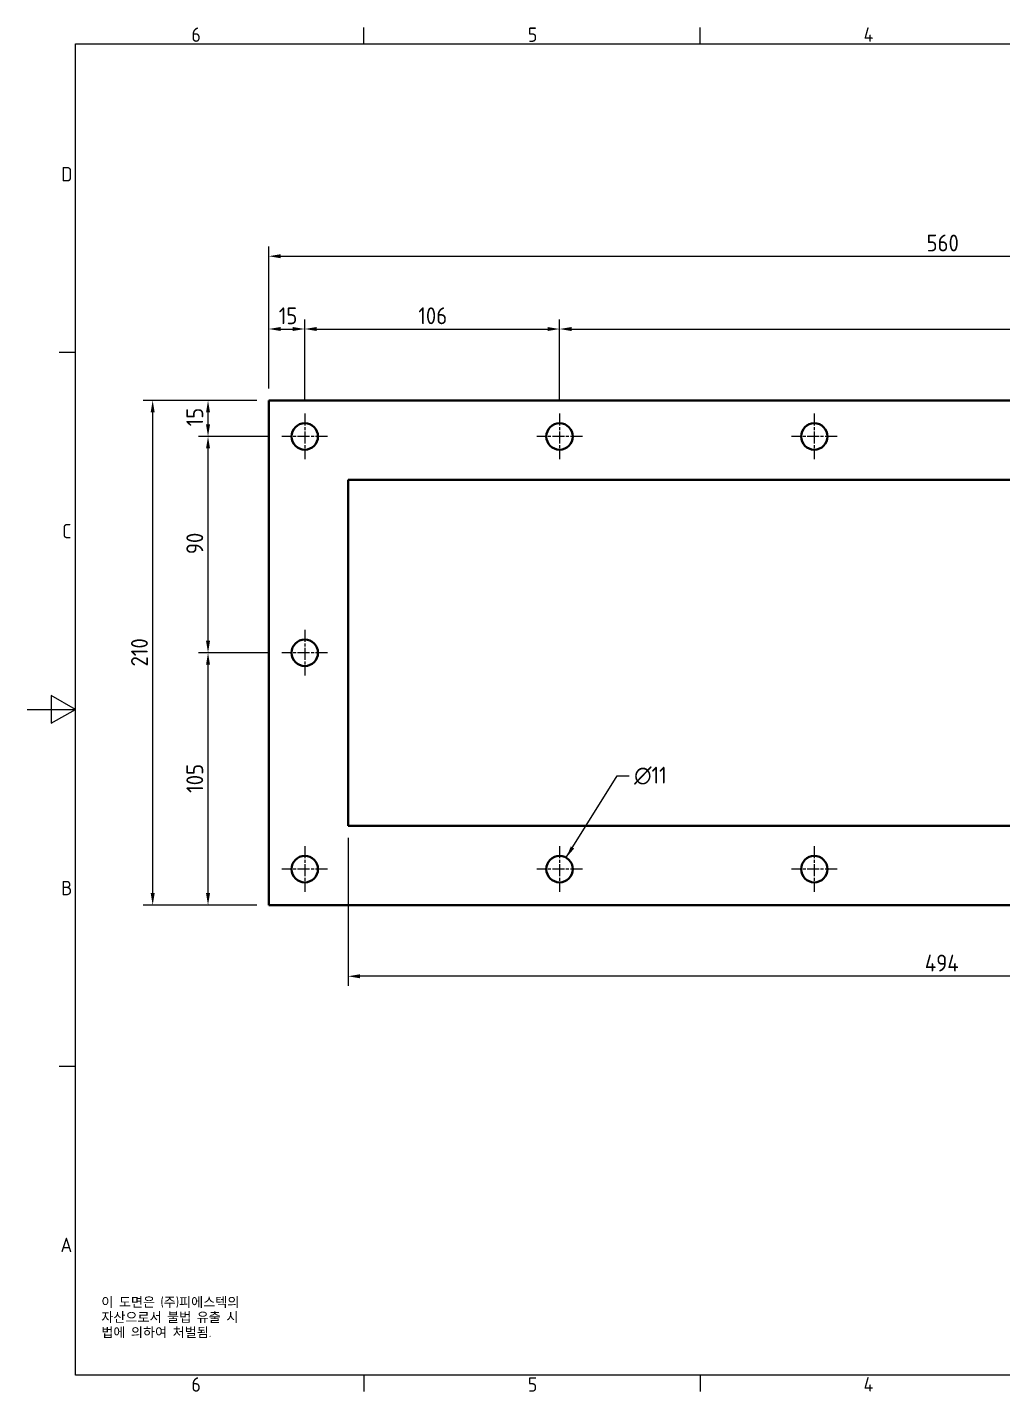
# Model space of a CAD drawing. Header units: millimetres. Extents: x 0 to 840, y 0 to 594.
# Drawn here: x 0 to 406, y 13 to 581 of the extents above; entities that cross this region are included whole.
import ezdxf

# ---------------------------------------------------------------- set-up
doc = ezdxf.new("R2010")
doc.units = ezdxf.units.MM
doc.header["$LTSCALE"] = 2
doc.linetypes.add('CHAIN', pattern=[0.35429999999999995, 0.2362, -0.0295, 0.0591, -0.0295])
doc.layers.get('0').update_dxf_attribs({"color": 3, "lineweight": 25})
for name, color, linetype, lineweight in [('가시적인 것(ISO)', 3, 'Continuous', 40), ('경계(ISO)', 7, 'Continuous', 25), ('기호(ISO)', 5, 'Continuous', 25), ('중심 표식(ISO)', 1, 'Continuous', 25), ('치수(ISO)', 2, 'Continuous', 25)]:
    doc.layers.add(name, color=color, linetype=linetype, lineweight=lineweight)
doc.styles.add('문자 텍스트_M2B', font='isocp.shx')
doc.styles.add('문자 텍스트_PSTEK_POSCO', font='isocp.shx')
doc.styles.add('치수 텍스트_PSTEK_POSCO', font='isocp.shx')
doc.dimstyles.new('치수_PSTEK_POSCO', dxfattribs={"dimscale": 2, "dimtxt": 3.5, "dimasz": 2.5, "dimexe": 2, "dimexo": 2.5, "dimgap": 1, "dimtad": 1, "dimrnd": 1e-08, "dimdsep": 46, "dimtxsty": '치수 텍스트_PSTEK_POSCO', "dimcen": 0.09, "dimdle": 10, "dimclrd": 7, "dimclre": 7, "dimclrt": 2, "dimadec": 1, "dimazin": 2, "dimtfac": 1, "dimtmove": 0, "dimatfit": 3, "dimfxl": 0, "dimtolj": 1, "dimlwd": -1, "dimlwe": -1, "dimarcsym": 0})
doc.dimstyles.new('치수_PSTEK_POSCO$7', dxfattribs={"dimscale": 2, "dimtxt": 3.5, "dimasz": 2.5, "dimexe": 2, "dimexo": 2.5, "dimgap": 1, "dimtad": 1, "dimrnd": 1e-08, "dimdsep": 46, "dimtxsty": '치수 텍스트_PSTEK_POSCO', "dimcen": 0.09, "dimdle": 10, "dimclrd": 7, "dimclre": 7, "dimclrt": 2, "dimadec": 1, "dimazin": 2, "dimtfac": 1, "dimtmove": 0, "dimatfit": 3, "dimfxl": 0, "dimtolj": 1, "dimlwd": -1, "dimlwe": -1, "dimarcsym": 0})

# ---------------------------------------------------------------- blocks, each defined once
blk = doc.blocks.new('경계 Default Border')
at = {"layer": '경계(ISO)'}
for p, q in [((70, 287.0000076293945), (70, 290.4000091552734)), ((140, 287.0000076293945), (140, 290.4000091552734)), ((10, 222.7499961853027), (6.599999666213989, 222.7499961853027)), ((10, 74.25000190734863), (6.599999666213989, 74.25000190734863)), ((70, 10), (70, 6.599999666213989)), ((140, 10), (140, 6.599999666213989))]:
    blk.add_line(p, q, dxfattribs=at)
at = {"layer": '경계(ISO)', "flags": 128}
for points in [[(10, 10), (10, 287.0000076293945), (410, 287.0000076293945), (410, 10), (10, 10)], [(0, 148.5000038146973), (10, 148.5000038146973), (5, 151.3867473602295), (5, 145.6132507324219), (10, 148.5000038146973)]]:
    blk.add_lwpolyline(points, dxfattribs=at)
at = {"layer": '경계(ISO)', "color": 2, "char_height": 3.00000011920929, "attachment_point": 7, "style": '문자 텍스트_M2B'}
for s, insert in [('6', (34.14453946055966, 287.3713945155963)), ('5', (104.1445394605597, 287.3713945155963)), ('4', (173.9734701308116, 287.4)), ('D', (7.078270083685684, 258.3463944559917)), ('C', (7.244539400955009, 184.0963944559917)), ('B', (7.078270083685684, 109.8463944559917)), ('A', (6.914400698149937, 35.61784856929444)), ('6', (34.14453946055966, 6.57139439638704)), ('5', (104.1445394605597, 6.57139439638704)), ('4', (173.9734701308116, 6.59999988079071))]:
    blk.add_mtext(s, dxfattribs=dict(at, insert=insert))
blk = doc.blocks.new('*D22')
at = {"layer": 'Defpoints', "color": 0, "transparency": 16777216}
for p in [(115.4431821057506, 455.2870058677337), (100.4431821057506, 425.572636822896), (115.4431821057506, 420.0726368228961)]:
    blk.add_point(p, dxfattribs=at)
at = {"layer": '치수(ISO)', "color": 7, "transparency": 16777216}
for p, q in [((100.4431821057506, 430.572636822896), (100.4431821057506, 459.2870058677337)), ((105.4431821057506, 455.2870058677337), (110.4431821057506, 455.2870058677337)), ((115.4431821057506, 425.0726368228961), (115.4431821057506, 459.2870058677337))]:
    blk.add_line(p, q, dxfattribs=at)
for points in [[(105.4431821057506, 456.1203392010671), (105.4431821057506, 454.4536725344004), (100.4431821057506, 455.2870058677337)], [(110.4431821057506, 456.1203392010671), (110.4431821057506, 454.4536725344004), (115.4431821057506, 455.2870058677337)]]:
    blk.add_solid(points, dxfattribs=at)
at = {"layer": '치수(ISO)', "color": 2, "transparency": 16777216, "insert": (104.62820735892, 460.7870058677337), "char_height": 7, "attachment_point": 4, "style": '치수 텍스트_PSTEK_POSCO'}
blk.add_mtext('\\A1;15', dxfattribs=at)
blk = doc.blocks.new('*D23')
at = {"layer": 'Defpoints', "color": 0, "transparency": 16777216}
for p in [(221.4431821057505, 455.2870058677337), (115.4431821057506, 420.0726368228961), (221.4431821057505, 420.0726368228962)]:
    blk.add_point(p, dxfattribs=at)
at = {"layer": '치수(ISO)', "color": 7, "transparency": 16777216}
for p, q in [((115.4431821057506, 425.0726368228961), (115.4431821057506, 459.2870058677337)), ((120.4431821057506, 455.2870058677337), (216.4431821057505, 455.2870058677337)), ((221.4431821057505, 425.0726368228962), (221.4431821057505, 459.2870058677337))]:
    blk.add_line(p, q, dxfattribs=at)
for points in [[(120.4431821057506, 456.1203392010671), (120.4431821057506, 454.4536725344004), (115.4431821057506, 455.2870058677337)], [(216.4431821057505, 456.1203392010671), (216.4431821057505, 454.4536725344004), (221.4431821057505, 455.2870058677337)]]:
    blk.add_solid(points, dxfattribs=at)
at = {"layer": '치수(ISO)', "color": 2, "transparency": 16777216, "insert": (162.6895600585064, 460.7870058677337), "char_height": 7, "attachment_point": 4, "style": '치수 텍스트_PSTEK_POSCO'}
blk.add_mtext('\\A1;106', dxfattribs=at)
blk = doc.blocks.new('*D24')
at = {"layer": 'Defpoints', "color": 0, "transparency": 16777216}
for p in [(645.4431821057506, 455.2870058677337), (221.4431821057505, 420.0726368228962), (645.4431821057506, 420.0726368228964)]:
    blk.add_point(p, dxfattribs=at)
at = {"layer": '치수(ISO)', "color": 7, "transparency": 16777216}
for p, q in [((221.4431821057505, 425.0726368228962), (221.4431821057505, 459.2870058677337)), ((226.4431821057505, 455.2870058677337), (640.4431821057506, 455.2870058677337)), ((645.4431821057506, 425.0726368228964), (645.4431821057506, 459.2870058677337))]:
    blk.add_line(p, q, dxfattribs=at)
for points in [[(226.4431821057505, 456.1203392010671), (226.4431821057505, 454.4536725344004), (221.4431821057505, 455.2870058677337)], [(640.4431821057506, 456.1203392010671), (640.4431821057506, 454.4536725344004), (645.4431821057506, 455.2870058677337)]]:
    blk.add_solid(points, dxfattribs=at)
at = {"layer": '치수(ISO)', "color": 2, "transparency": 16777216, "insert": (426.4631821057505, 460.7876948441117), "char_height": 7, "attachment_point": 4, "style": '치수 텍스트_PSTEK_POSCO'}
blk.add_mtext('\\A1;424', dxfattribs=at)
blk = doc.blocks.new('*D26')
at = {"layer": 'Defpoints', "color": 0, "transparency": 16777216}
for p in [(75.19064532045297, 320.5726368228961), (105.9431821057505, 320.5726368228961), (100.4431821057507, 215.5726368228962)]:
    blk.add_point(p, dxfattribs=at)
at = {"layer": '치수(ISO)', "color": 7, "transparency": 16777216}
for p, q in [((100.9431821057505, 320.5726368228961), (71.19064532045297, 320.5726368228961)), ((75.19064532045294, 220.5726368228962), (75.19064532045297, 315.5726368228961)), ((95.44318210575071, 215.5726368228962), (71.19064532045294, 215.5726368228962))]:
    blk.add_line(p, q, dxfattribs=at)
for points in [[(74.35731198711964, 315.5726368228961), (76.0239786537863, 315.5726368228961), (75.19064532045297, 320.5726368228961)], [(74.35731198711962, 220.5726368228962), (76.02397865378627, 220.5726368228962), (75.19064532045294, 215.5726368228962)]]:
    blk.add_solid(points, dxfattribs=at)
at = {"layer": '치수(ISO)', "color": 2, "transparency": 16777216, "insert": (69.69064532045292, 262.3076620760656), "char_height": 7, "attachment_point": 4, "rotation": 90, "style": '치수 텍스트_PSTEK_POSCO'}
blk.add_mtext('\\A1;105', dxfattribs=at)
blk = doc.blocks.new('*D27')
at = {"layer": 'Defpoints', "color": 0, "transparency": 16777216}
for p in [(75.19064532045299, 425.572636822896), (100.4431821057506, 425.572636822896), (105.9431821057506, 410.5726368228961)]:
    blk.add_point(p, dxfattribs=at)
at = {"layer": '치수(ISO)', "color": 7, "transparency": 16777216}
for p, q in [((95.44318210575064, 425.572636822896), (71.19064532045299, 425.572636822896)), ((75.19064532045297, 415.5726368228961), (75.19064532045299, 420.572636822896)), ((100.9431821057506, 410.5726368228961), (71.19064532045297, 410.5726368228961))]:
    blk.add_line(p, q, dxfattribs=at)
for points in [[(74.35731198711966, 420.572636822896), (76.02397865378632, 420.572636822896), (75.19064532045299, 425.572636822896)], [(74.35731198711964, 415.5726368228961), (76.0239786537863, 415.5726368228961), (75.19064532045297, 410.5726368228961)]]:
    blk.add_solid(points, dxfattribs=at)
at = {"layer": '치수(ISO)', "color": 2, "transparency": 16777216, "insert": (69.69064532045292, 414.7976620760655), "char_height": 7, "attachment_point": 4, "rotation": 90, "style": '치수 텍스트_PSTEK_POSCO'}
blk.add_mtext('\\A1;15', dxfattribs=at)
blk = doc.blocks.new('*D28')
at = {"layer": 'Defpoints', "color": 0, "transparency": 16777216}
for p in [(75.19064532045297, 410.5726368228961), (105.9431821057506, 410.5726368228961), (105.9431821057505, 320.5726368228961)]:
    blk.add_point(p, dxfattribs=at)
at = {"layer": '치수(ISO)', "color": 7, "transparency": 16777216}
for p, q in [((100.9431821057506, 410.5726368228961), (71.19064532045297, 410.5726368228961)), ((75.19064532045296, 325.5726368228961), (75.19064532045297, 405.5726368228961)), ((100.9431821057505, 320.5726368228961), (71.19064532045296, 320.5726368228961))]:
    blk.add_line(p, q, dxfattribs=at)
for points in [[(74.35731198711964, 405.5726368228961), (76.0239786537863, 405.5726368228961), (75.19064532045297, 410.5726368228961)], [(74.35731198711963, 325.5726368228961), (76.02397865378629, 325.5726368228961), (75.19064532045296, 320.5726368228961)]]:
    blk.add_solid(points, dxfattribs=at)
at = {"layer": '치수(ISO)', "color": 2, "transparency": 16777216, "insert": (69.69064532045292, 361.5949061705537), "char_height": 7, "attachment_point": 4, "rotation": 90, "style": '치수 텍스트_PSTEK_POSCO'}
blk.add_mtext('\\A1;90', dxfattribs=at)
blk = doc.blocks.new('*D29')
at = {"layer": 'Defpoints', "color": 0, "transparency": 16777216}
for p in [(133.4431821057507, 248.5726368228962), (627.4431821057506, 248.5726368228964), (133.4431821057507, 185.9798052370761)]:
    blk.add_point(p, dxfattribs=at)
at = {"layer": '치수(ISO)', "color": 7, "transparency": 16777216}
for p, q in [((133.4431821057507, 243.5726368228962), (133.4431821057507, 181.9798052370761)), ((627.4431821057506, 243.5726368228964), (627.4431821057506, 181.9798052370761)), ((622.4431821057506, 185.9798052370761), (138.4431821057507, 185.9798052370761))]:
    blk.add_line(p, q, dxfattribs=at)
for points in [[(138.4431821057507, 186.8131385704094), (138.4431821057507, 185.1464719037428), (133.4431821057507, 185.9798052370761)], [(622.4431821057506, 186.8131385704094), (622.4431821057506, 185.1464719037428), (627.4431821057506, 185.9798052370761)]]:
    blk.add_solid(points, dxfattribs=at)
at = {"layer": '치수(ISO)', "color": 2, "transparency": 16777216, "insert": (373.4309519490207, 191.4798052370761), "char_height": 7, "attachment_point": 4, "style": '치수 텍스트_PSTEK_POSCO'}
blk.add_mtext('\\A1;494', dxfattribs=at)
blk = doc.blocks.new('*D30')
at = {"layer": 'Defpoints', "color": 0, "transparency": 16777216}
for p in [(660.4431821057506, 485.572636822896), (100.4431821057506, 425.572636822896), (660.4431821057506, 425.5726368228965)]:
    blk.add_point(p, dxfattribs=at)
at = {"layer": '치수(ISO)', "color": 7, "transparency": 16777216}
for p, q in [((100.4431821057506, 430.572636822896), (100.4431821057506, 489.572636822896)), ((660.4431821057506, 430.5726368228965), (660.4431821057506, 489.572636822896)), ((105.4431821057506, 485.572636822896), (655.4431821057506, 485.572636822896))]:
    blk.add_line(p, q, dxfattribs=at)
for points in [[(105.4431821057506, 486.4059701562293), (105.4431821057506, 484.7393034895627), (100.4431821057506, 485.572636822896)], [(655.4431821057506, 486.4059701562293), (655.4431821057506, 484.7393034895627), (660.4431821057506, 485.572636822896)]]:
    blk.add_solid(points, dxfattribs=at)
at = {"layer": '치수(ISO)', "color": 2, "transparency": 16777216, "insert": (374.1404262002388, 491.072636822896), "char_height": 7, "attachment_point": 4, "style": '치수 텍스트_PSTEK_POSCO'}
blk.add_mtext('\\A1;560', dxfattribs=at)
blk = doc.blocks.new('*D31')
at = {"layer": 'Defpoints', "color": 0, "transparency": 16777216}
for p in [(52.16702558234203, 425.572636822896), (100.4431821057506, 425.572636822896), (100.4431821057507, 215.5726368228962)]:
    blk.add_point(p, dxfattribs=at)
at = {"layer": '치수(ISO)', "color": 7, "transparency": 16777216}
for p, q in [((95.44318210575064, 425.572636822896), (48.16702558234203, 425.572636822896)), ((52.16702558234199, 220.5726368228962), (52.16702558234203, 420.572636822896)), ((95.44318210575071, 215.5726368228962), (48.16702558234199, 215.5726368228962))]:
    blk.add_line(p, q, dxfattribs=at)
for points in [[(51.3336922490087, 420.572636822896), (53.00035891567537, 420.572636822896), (52.16702558234203, 425.572636822896)], [(51.33369224900866, 220.5726368228962), (53.00035891567533, 220.5726368228962), (52.16702558234199, 215.5726368228962)]]:
    blk.add_solid(points, dxfattribs=at)
at = {"layer": '치수(ISO)', "color": 2, "transparency": 16777216, "insert": (46.66633660596401, 314.8810029646284), "char_height": 7, "attachment_point": 4, "rotation": 90, "style": '치수 텍스트_PSTEK_POSCO'}
blk.add_mtext('\\A1;210', dxfattribs=at)

msp = doc.modelspace()

# ---------------------------------------------------------------- linework, layer by layer
at = {"layer": '가시적인 것(ISO)'}
for p, q in [((100.4431821057506, 425.5726368228961), (660.4431821057506, 425.5726368228965)), ((100.4431821057507, 215.5726368228962), (100.4431821057506, 425.5726368228961)), ((133.4431821057507, 248.5726368228962), (133.4431821057506, 392.5726368228962)), ((133.4431821057506, 392.5726368228962), (627.4431821057505, 392.5726368228964)), ((627.4431821057506, 248.5726368228964), (133.4431821057507, 248.5726368228962)), ((660.4431821057507, 215.5726368228964), (100.4431821057507, 215.5726368228962))]:
    msp.add_line(p, q, dxfattribs=at)
for centre in [(115.4431821057505, 410.5726368228961), (221.4431821057505, 410.5726368228961), (327.4431821057506, 410.5726368228961), (115.4431821057505, 320.5726368228961), (115.4431821057506, 230.5726368228961), (221.4431821057506, 230.5726368228962), (327.4431821057507, 230.5726368228963)]:
    msp.add_circle(centre, 5.5, dxfattribs=at)
at = {"layer": '중심 표식(ISO)', "linetype": 'CHAIN', "ltscale": 10.55637073516846}
for p, q in [((115.4431821057506, 420.0726368228961), (115.4431821057506, 401.0726368228961)), ((221.4431821057505, 420.0726368228962), (221.4431821057505, 401.0726368228961)), ((327.4431821057506, 420.0726368228962), (327.4431821057506, 401.0726368228961)), ((124.9431821057506, 410.5726368228961), (105.9431821057506, 410.5726368228961)), ((230.9431821057505, 410.5726368228961), (211.9431821057506, 410.5726368228961)), ((336.9431821057506, 410.5726368228961), (317.9431821057506, 410.5726368228961)), ((115.4431821057505, 330.0726368228961), (115.4431821057505, 311.0726368228961)), ((124.9431821057505, 320.5726368228961), (105.9431821057505, 320.5726368228961)), ((115.4431821057506, 240.0726368228961), (115.4431821057506, 221.0726368228961)), ((221.4431821057507, 240.0726368228962), (221.4431821057507, 221.0726368228962)), ((327.4431821057507, 240.0726368228962), (327.4431821057507, 221.0726368228962)), ((124.9431821057506, 230.5726368228961), (105.9431821057507, 230.5726368228961)), ((230.9431821057507, 230.5726368228962), (211.9431821057507, 230.5726368228962)), ((336.9431821057507, 230.5726368228962), (317.9431821057507, 230.5726368228962))]:
    msp.add_line(p, q, dxfattribs=at)

# ---------------------------------------------------------------- block references
at = {"xscale": 2, "yscale": 2, "zscale": 2}
msp.add_blockref('경계 Default Border', (0, 0), dxfattribs=at)

# ---------------------------------------------------------------- texts
at = {"layer": '기호(ISO)', "color": 2, "insert": (252.4782368529909, 269.4356119422467), "char_height": 6.99999988079071, "width": 15.77672351002693, "attachment_point": 4, "line_spacing_factor": 0.612500011920929, "style": '치수 텍스트_PSTEK_POSCO'}
msp.add_mtext('{\\fAIGDT|b0|i0;\\H7.0000;n\\fisocp|b0|i0;\\H7.0000;11}', dxfattribs=at)
at = {"layer": '기호(ISO)', "color": 7, "insert": (30.78925080976877, 52.45654487984861), "char_height": 4.000000059604645, "width": 102.480276521085, "attachment_point": 1, "line_spacing_factor": 0.9442214369773865, "style": '문자 텍스트_PSTEK_POSCO'}
msp.add_mtext('{이 도면은 (주)피에스텍의\\P자산으로서 불법 유출 시 \\P법에 의하여 처벌됨.}', dxfattribs=at)

# ---------------------------------------------------------------- dimensions: what is measured, and where the dimension line sits
at = {"layer": '치수(ISO)', "color": 7}
for base, p1, p2, angle, picture, middle in [((660.4431821057506, 485.572636822896), (100.4431821057506, 425.572636822896), (660.4431821057506, 425.5726368228965), 180, '*D30', (380.4431821057506, 485.572636822896)), ((115.4431821057506, 455.2870058677337), (100.4431821057506, 425.572636822896), (115.4431821057506, 420.0726368228961), 180, '*D22', (107.9231821057506, 455.2870058677337)), ((221.4431821057505, 455.2870058677337), (115.4431821057506, 420.0726368228961), (221.4431821057505, 420.0726368228962), 180, '*D23', (168.4631821057505, 455.2870058677337)), ((645.4431821057506, 455.2870058677337), (221.4431821057505, 420.0726368228962), (645.4431821057506, 420.0726368228964), 180, '*D24', (433.4631821057505, 455.2870058677337)), ((52.16702558234203, 425.572636822896), (100.4431821057507, 215.5726368228962), (100.4431821057506, 425.572636822896), 90, '*D31', (52.16702558234196, 320.5726368228961)), ((75.19064532045299, 425.572636822896), (105.9431821057506, 410.5726368228961), (100.4431821057506, 425.572636822896), 90, '*D27', (75.19064532045292, 418.0926368228961)), ((75.19064532045297, 410.5726368228961), (105.9431821057505, 320.5726368228961), (105.9431821057506, 410.5726368228961), 90, '*D28', (75.19064532045292, 365.5926368228961)), ((75.19064532045297, 320.5726368228961), (100.4431821057507, 215.5726368228962), (105.9431821057505, 320.5726368228961), 90, '*D26', (75.19064532045292, 268.0526368228961)), ((133.4431821057507, 185.9798052370761), (627.4431821057506, 248.5726368228964), (133.4431821057507, 248.5726368228962), 180, '*D29', (380.4431821057506, 185.9798052370761))]:
    dim = msp.add_linear_dim(base=base, p1=p1, p2=p2, angle=angle, dimstyle='치수_PSTEK_POSCO', override={"dimdec": 2, "dimtp": 0, "dimtm": -0, "dimtdec": 2, "dimtofl": 0, "dimatfit": 1}, dxfattribs=at)
    dim.commit()
    dim.dimension.update_dxf_attribs({"geometry": picture, "text_midpoint": middle, "dimtype": 160})

# ---------------------------------------------------------------- leaders
at = {"layer": '기호(ISO)', "color": 7, "annotation_type": 0, "has_hookline": 1, "hookline_direction": 0, "text_width": 14.24987514130771}
msp.add_leader([(224.1931821057516, 235.33577654371), (245.4782368529909, 269.4356119422467), (250.4782368529909, 269.4356119422467)], dimstyle='치수_PSTEK_POSCO$7', override={"dimtad": 0}, dxfattribs=at)

doc.saveas('drawing.dxf')
